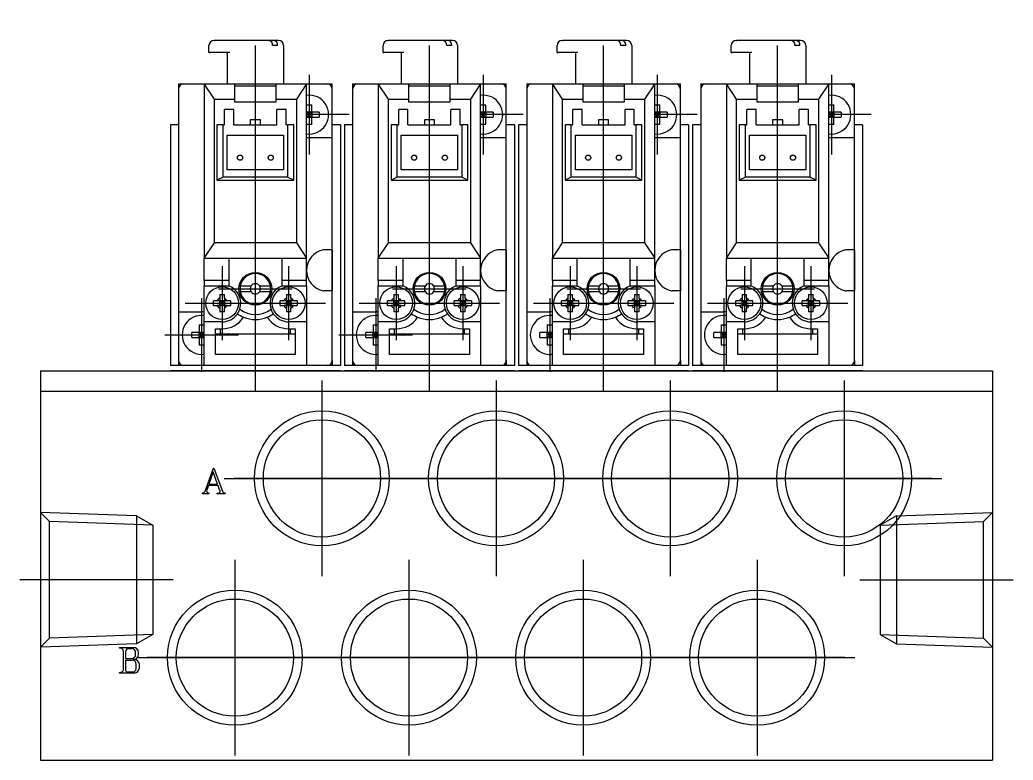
# Model space of a CAD drawing. Extents: x -256 to 95, y -314 to 36.
# Drawn here: x -2 to 95, y -264.9 to -192.6 of the extents above; entities that cross this region are included whole.
import ezdxf

# ---------------------------------------------------------------- set-up
doc = ezdxf.new("R2010")
doc.units = 0
doc.linetypes.add('CENTER', pattern=[50.8, 31.75, -6.35, 6.35, -6.35])
doc.linetypes.add('DASHED', pattern=[19.05, 12.7, -6.35])
doc.layers.get('0').update_dxf_attribs({"linetype": 'CONTINUOUS'})
doc.layers.add('CENTER', color=1, linetype='CENTER')

msp = doc.modelspace()

# ---------------------------------------------------------------- linework, layer by layer
at = {"color": 7, "linetype": 'CONTINUOUS'}
for p, q in [((16.964, -194.635), (17.01, -194.635)), ((23.25, -194.635), (17.01, -194.635)), ((33.964, -194.635), (34.01, -194.635)), ((40.25, -194.635), (34.01, -194.635)), ((50.964, -194.635), (51.01, -194.635)), ((57.25, -194.635), (51.01, -194.635)), ((67.964, -194.635), (68.01, -194.635)), ((74.25, -194.635), (68.01, -194.635)), ((16.464, -195.835), (16.464, -195.135)), ((16.464, -195.835), (16.555, -195.835)), ((18.498, -195.835), (16.555, -195.835)), ((18.25, -195.835), (18.25, -198.885)), ((23.176, -195.135), (22.681, -195.135)), ((23.75, -195.135), (23.75, -198.885)), ((33.464, -195.835), (33.464, -195.135)), ((33.464, -195.835), (33.555, -195.835)), ((35.498, -195.835), (33.555, -195.835)), ((35.25, -195.835), (35.25, -198.885)), ((40.176, -195.135), (39.681, -195.135)), ((40.75, -195.135), (40.75, -198.885)), ((50.464, -195.835), (50.464, -195.135)), ((50.464, -195.835), (50.555, -195.835)), ((52.498, -195.835), (50.555, -195.835)), ((52.25, -195.835), (52.25, -198.885)), ((57.176, -195.135), (56.681, -195.135)), ((57.75, -195.135), (57.75, -198.885)), ((67.464, -195.835), (67.464, -195.135)), ((67.464, -195.835), (67.555, -195.835)), ((69.498, -195.835), (67.555, -195.835)), ((69.25, -195.835), (69.25, -198.885)), ((74.176, -195.135), (73.681, -195.135)), ((74.75, -195.135), (74.75, -198.885)), ((13.5, -198.885), (13.5, -226.385)), ((13.5, -198.885), (28.5, -198.885)), ((17, -200.385), (16, -198.885)), ((16, -198.885), (16, -215.885)), ((19, -200.385), (19, -198.885)), ((19, -199.085), (23, -199.085)), ((23, -198.885), (23, -200.385)), ((26, -198.885), (25, -200.385)), ((26, -215.885), (26, -198.885)), ((28.5, -225.885), (28.5, -198.885)), ((30.5, -198.885), (30.5, -226.385)), ((30.5, -198.885), (45.5, -198.885)), ((34, -200.385), (33, -198.885)), ((33, -198.885), (33, -215.885)), ((36, -200.385), (36, -198.885)), ((36, -199.085), (40, -199.085)), ((40, -198.885), (40, -200.385)), ((43, -198.885), (42, -200.385)), ((43, -215.885), (43, -198.885)), ((45.5, -225.885), (45.5, -198.885)), ((47.5, -198.885), (47.5, -226.385)), ((47.5, -198.885), (62.5, -198.885)), ((51, -200.385), (50, -198.885)), ((50, -198.885), (50, -215.885)), ((53, -200.385), (53, -198.885)), ((53, -199.085), (57, -199.085)), ((57, -198.885), (57, -200.385)), ((60, -198.885), (59, -200.385)), ((60, -215.885), (60, -198.885)), ((62.5, -225.885), (62.5, -198.885)), ((64.5, -198.885), (64.5, -226.385)), ((64.5, -198.885), (79.5, -198.885)), ((68, -200.385), (67, -198.885)), ((67, -198.885), (67, -215.885)), ((70, -200.385), (70, -198.885)), ((70, -199.085), (74, -199.085)), ((74, -198.885), (74, -200.385)), ((77, -198.885), (76, -200.385)), ((77, -215.885), (77, -198.885)), ((79.5, -225.885), (79.5, -198.885)), ((17, -200.385), (19, -200.385)), ((17, -214.385), (17, -200.385)), ((19, -200.668), (19, -200.385)), ((23, -200.668), (19, -200.668)), ((23, -200.385), (23, -200.668)), ((23, -200.385), (25, -200.385)), ((25, -200.385), (25, -214.385)), ((34, -200.385), (36, -200.385)), ((34, -214.385), (34, -200.385)), ((36, -200.668), (36, -200.385)), ((40, -200.668), (36, -200.668)), ((40, -200.385), (40, -200.668)), ((40, -200.385), (42, -200.385)), ((42, -200.385), (42, -214.385)), ((51, -200.385), (53, -200.385)), ((51, -214.385), (51, -200.385)), ((53, -200.668), (53, -200.385)), ((57, -200.668), (53, -200.668)), ((57, -200.385), (57, -200.668)), ((57, -200.385), (59, -200.385)), ((59, -200.385), (59, -214.385)), ((68, -200.385), (70, -200.385)), ((68, -214.385), (68, -200.385)), ((70, -200.668), (70, -200.385)), ((74, -200.668), (70, -200.668)), ((74, -200.385), (74, -200.668)), ((74, -200.385), (76, -200.385)), ((76, -200.385), (76, -214.385)), ((18, -202.885), (18, -201.385)), ((18.9, -201.385), (18, -201.385)), ((18.9, -202.885), (18.9, -201.385)), ((23.1, -202.885), (23.1, -201.385)), ((24, -201.385), (23.1, -201.385)), ((24, -202.885), (24, -201.385)), ((26, -200.913), (26.503, -200.913)), ((26.503, -201.633), (26, -201.633)), ((26, -201.635), (26.25, -201.885)), ((26.503, -201.633), (26.25, -201.885)), ((26.25, -201.885), (26.25, -201.633)), ((26.503, -201.633), (26.503, -200.913)), ((27.222, -201.633), (26.503, -201.633)), ((26.503, -201.633), (26.503, -202.138)), ((27.222, -201.633), (27.222, -202.138)), ((35, -202.885), (35, -201.385)), ((35.9, -201.385), (35, -201.385)), ((35.9, -202.885), (35.9, -201.385)), ((40.1, -202.885), (40.1, -201.385)), ((41, -201.385), (40.1, -201.385)), ((41, -202.885), (41, -201.385)), ((43, -200.913), (43.503, -200.913)), ((43.503, -201.633), (43, -201.633)), ((43, -201.635), (43.25, -201.885)), ((43.503, -201.633), (43.25, -201.885)), ((43.25, -201.885), (43.25, -201.633)), ((43.503, -201.633), (43.503, -200.913)), ((44.222, -201.633), (43.503, -201.633)), ((43.503, -201.633), (43.503, -202.138)), ((44.222, -201.633), (44.222, -202.138)), ((52, -202.885), (52, -201.385)), ((52.9, -201.385), (52, -201.385)), ((52.9, -202.885), (52.9, -201.385)), ((57.1, -202.885), (57.1, -201.385)), ((58, -201.385), (57.1, -201.385)), ((58, -202.885), (58, -201.385)), ((60, -200.913), (60.503, -200.913)), ((60.503, -201.633), (60, -201.633)), ((60, -201.635), (60.25, -201.885)), ((60.503, -201.633), (60.25, -201.885)), ((60.25, -201.885), (60.25, -201.633)), ((60.503, -201.633), (60.503, -200.913)), ((61.222, -201.633), (60.503, -201.633)), ((60.503, -201.633), (60.503, -202.138)), ((61.222, -201.633), (61.222, -202.138)), ((69, -202.885), (69, -201.385)), ((69.9, -201.385), (69, -201.385)), ((69.9, -202.885), (69.9, -201.385)), ((74.1, -202.885), (74.1, -201.385)), ((75, -201.385), (74.1, -201.385)), ((75, -202.885), (75, -201.385)), ((77, -200.913), (77.503, -200.913)), ((77.503, -201.633), (77, -201.633)), ((77, -201.635), (77.25, -201.885)), ((77.503, -201.633), (77.25, -201.885)), ((77.25, -201.885), (77.25, -201.633)), ((77.503, -201.633), (77.503, -200.913)), ((78.222, -201.633), (77.503, -201.633)), ((77.503, -201.633), (77.503, -202.138)), ((78.222, -201.633), (78.222, -202.138)), ((21.5, -202.385), (20.5, -202.385)), ((20.5, -202.385), (20.5, -202.885)), ((21.5, -202.885), (21.5, -202.385)), ((26.25, -201.885), (26, -201.885)), ((26.25, -201.885), (26, -202.135)), ((26, -202.138), (26.503, -202.138)), ((26.503, -202.138), (26.25, -201.885)), ((26.25, -202.138), (26.25, -201.885)), ((26.503, -202.138), (27.222, -202.138)), ((26.503, -202.857), (26.503, -202.138)), ((38.5, -202.385), (37.5, -202.385)), ((37.5, -202.385), (37.5, -202.885)), ((38.5, -202.885), (38.5, -202.385)), ((43.25, -201.885), (43, -201.885)), ((43.25, -201.885), (43, -202.135)), ((43, -202.138), (43.503, -202.138)), ((43.503, -202.138), (43.25, -201.885)), ((43.25, -202.138), (43.25, -201.885)), ((43.503, -202.138), (44.222, -202.138)), ((43.503, -202.857), (43.503, -202.138)), ((55.5, -202.385), (54.5, -202.385)), ((54.5, -202.385), (54.5, -202.885)), ((55.5, -202.885), (55.5, -202.385)), ((60.25, -201.885), (60, -201.885)), ((60.25, -201.885), (60, -202.135)), ((60, -202.138), (60.503, -202.138)), ((60.503, -202.138), (60.25, -201.885)), ((60.25, -202.138), (60.25, -201.885)), ((60.503, -202.138), (61.222, -202.138)), ((60.503, -202.857), (60.503, -202.138)), ((72.5, -202.385), (71.5, -202.385)), ((71.5, -202.385), (71.5, -202.885)), ((72.5, -202.885), (72.5, -202.385)), ((77.25, -201.885), (77, -201.885)), ((77.25, -201.885), (77, -202.135)), ((77, -202.138), (77.503, -202.138)), ((77.503, -202.138), (77.25, -201.885)), ((77.25, -202.138), (77.25, -201.885)), ((77.503, -202.138), (78.222, -202.138)), ((77.503, -202.857), (77.503, -202.138)), ((13.5, -202.885), (12.7, -202.885)), ((12.7, -202.885), (12.7, -226.385)), ((17.85, -202.885), (17.25, -202.885)), ((17.25, -202.885), (17.25, -208.285)), ((17.85, -202.885), (18, -202.885)), ((17.85, -207.985), (17.85, -202.885)), ((18.9, -202.885), (23.1, -202.885)), ((24, -202.885), (24.15, -202.885)), ((24.75, -202.885), (24.15, -202.885)), ((24.15, -202.885), (24.15, -207.985)), ((24.75, -208.285), (24.75, -202.885)), ((26.503, -202.857), (26, -202.857)), ((29.3, -202.885), (28.5, -202.885)), ((29.3, -202.885), (29.3, -226.385)), ((30.5, -202.885), (29.7, -202.885)), ((29.7, -202.885), (29.7, -226.385)), ((34.85, -202.885), (34.25, -202.885)), ((34.25, -202.885), (34.25, -208.285)), ((34.85, -202.885), (35, -202.885)), ((34.85, -207.985), (34.85, -202.885)), ((35.9, -202.885), (40.1, -202.885)), ((41, -202.885), (41.15, -202.885)), ((41.75, -202.885), (41.15, -202.885)), ((41.15, -202.885), (41.15, -207.985)), ((41.75, -208.285), (41.75, -202.885)), ((43.503, -202.857), (43, -202.857)), ((46.3, -202.885), (45.5, -202.885)), ((46.3, -202.885), (46.3, -226.385)), ((47.5, -202.885), (46.7, -202.885)), ((46.7, -202.885), (46.7, -226.385)), ((51.85, -202.885), (51.25, -202.885)), ((51.25, -202.885), (51.25, -208.285)), ((51.85, -202.885), (52, -202.885)), ((51.85, -207.985), (51.85, -202.885)), ((52.9, -202.885), (57.1, -202.885)), ((58, -202.885), (58.15, -202.885)), ((58.75, -202.885), (58.15, -202.885)), ((58.15, -202.885), (58.15, -207.985)), ((58.75, -208.285), (58.75, -202.885)), ((60.503, -202.857), (60, -202.857)), ((63.3, -202.885), (62.5, -202.885)), ((63.3, -202.885), (63.3, -226.385)), ((64.5, -202.885), (63.7, -202.885)), ((63.7, -202.885), (63.7, -226.385)), ((68.85, -202.885), (68.25, -202.885)), ((68.25, -202.885), (68.25, -208.285)), ((68.85, -202.885), (69, -202.885)), ((68.85, -207.985), (68.85, -202.885)), ((69.9, -202.885), (74.1, -202.885)), ((75, -202.885), (75.15, -202.885)), ((75.75, -202.885), (75.15, -202.885)), ((75.15, -202.885), (75.15, -207.985)), ((75.75, -208.285), (75.75, -202.885)), ((77.503, -202.857), (77, -202.857)), ((80.3, -202.885), (79.5, -202.885)), ((80.3, -202.885), (80.3, -226.385)), ((18.25, -207.285), (18.25, -203.885)), ((18.25, -203.885), (23.75, -203.885)), ((23.75, -203.885), (23.75, -207.285)), ((28.5, -204.135), (26.25, -204.135)), ((35.25, -207.285), (35.25, -203.885)), ((35.25, -203.885), (40.75, -203.885)), ((40.75, -203.885), (40.75, -207.285)), ((45.5, -204.135), (43.25, -204.135)), ((52.25, -207.285), (52.25, -203.885)), ((52.25, -203.885), (57.75, -203.885)), ((57.75, -203.885), (57.75, -207.285)), ((62.5, -204.135), (60.25, -204.135)), ((69.25, -207.285), (69.25, -203.885)), ((69.25, -203.885), (74.75, -203.885)), ((74.75, -203.885), (74.75, -207.285)), ((79.5, -204.135), (77.25, -204.135)), ((23.75, -207.285), (18.25, -207.285)), ((40.75, -207.285), (35.25, -207.285)), ((57.75, -207.285), (52.25, -207.285)), ((74.75, -207.285), (69.25, -207.285)), ((17.85, -207.985), (17.25, -208.285)), ((17.25, -208.285), (24.75, -208.285)), ((24.15, -207.985), (17.85, -207.985)), ((24.75, -208.285), (24.15, -207.985)), ((34.85, -207.985), (34.25, -208.285)), ((34.25, -208.285), (41.75, -208.285)), ((41.15, -207.985), (34.85, -207.985)), ((41.75, -208.285), (41.15, -207.985)), ((51.85, -207.985), (51.25, -208.285)), ((51.25, -208.285), (58.75, -208.285)), ((58.15, -207.985), (51.85, -207.985)), ((58.75, -208.285), (58.15, -207.985)), ((68.85, -207.985), (68.25, -208.285)), ((68.25, -208.285), (75.75, -208.285)), ((75.15, -207.985), (68.85, -207.985)), ((75.75, -208.285), (75.15, -207.985)), ((16, -215.885), (17, -214.385)), ((25, -214.385), (17, -214.385)), ((25, -214.385), (26, -215.885)), ((28.5, -215.085), (27.69, -215.085)), ((28.5, -215.085), (28.5, -219.085)), ((33, -215.885), (34, -214.385)), ((42, -214.385), (34, -214.385)), ((42, -214.385), (43, -215.885)), ((45.5, -215.085), (44.69, -215.085)), ((45.5, -215.085), (45.5, -219.085)), ((50, -215.885), (51, -214.385)), ((59, -214.385), (51, -214.385)), ((59, -214.385), (60, -215.885)), ((62.5, -215.085), (61.69, -215.085)), ((62.5, -215.085), (62.5, -219.085)), ((67, -215.885), (68, -214.385)), ((76, -214.385), (68, -214.385)), ((76, -214.385), (77, -215.885)), ((79.5, -215.085), (78.69, -215.085)), ((79.5, -215.085), (79.5, -219.085)), ((16, -218.085), (16, -215.885)), ((16, -215.885), (26, -215.885)), ((18.4, -215.885), (18.4, -218.585)), ((23.6, -218.585), (23.6, -215.885)), ((26, -218.085), (26, -215.885)), ((33, -218.085), (33, -215.885)), ((33, -215.885), (43, -215.885)), ((35.4, -215.885), (35.4, -218.585)), ((40.6, -218.585), (40.6, -215.885)), ((43, -218.085), (43, -215.885)), ((50, -218.085), (50, -215.885)), ((50, -215.885), (60, -215.885)), ((52.4, -215.885), (52.4, -218.585)), ((57.6, -218.585), (57.6, -215.885)), ((60, -218.085), (60, -215.885)), ((67, -218.085), (67, -215.885)), ((67, -215.885), (77, -215.885)), ((69.4, -215.885), (69.4, -218.585)), ((74.6, -218.585), (74.6, -215.885)), ((77, -218.085), (77, -215.885)), ((16, -218.085), (16, -218.585)), ((18.4, -218.085), (16, -218.085)), ((26, -218.085), (23.6, -218.085)), ((26, -218.585), (26, -218.085)), ((33, -218.085), (33, -218.585)), ((35.4, -218.085), (33, -218.085)), ((43, -218.085), (40.6, -218.085)), ((43, -218.585), (43, -218.085)), ((50, -218.085), (50, -218.585)), ((52.4, -218.085), (50, -218.085)), ((60, -218.085), (57.6, -218.085)), ((60, -218.585), (60, -218.085)), ((67, -218.085), (67, -218.585)), ((69.4, -218.085), (67, -218.085)), ((77, -218.085), (74.6, -218.085)), ((77, -218.585), (77, -218.085)), ((16, -222.105), (16, -218.585)), ((16, -218.585), (18.4, -218.585)), ((19.53, -218.585), (20.6, -218.585)), ((20.6, -219.185), (19.53, -219.185)), ((21.4, -218.585), (22.47, -218.585)), ((22.47, -219.185), (21.4, -219.185)), ((23.6, -218.585), (26, -218.585)), ((26, -218.585), (26, -222.105)), ((28.5, -219.085), (27.69, -219.085)), ((33, -222.105), (33, -218.585)), ((33, -218.585), (35.4, -218.585)), ((36.53, -218.585), (37.6, -218.585)), ((37.6, -219.185), (36.53, -219.185)), ((38.4, -218.585), (39.47, -218.585)), ((39.47, -219.185), (38.4, -219.185)), ((40.6, -218.585), (43, -218.585)), ((43, -218.585), (43, -222.105)), ((45.5, -219.085), (44.69, -219.085)), ((50, -222.105), (50, -218.585)), ((50, -218.585), (52.4, -218.585)), ((53.53, -218.585), (54.6, -218.585)), ((54.6, -219.185), (53.53, -219.185)), ((55.4, -218.585), (56.47, -218.585)), ((56.47, -219.185), (55.4, -219.185)), ((57.6, -218.585), (60, -218.585)), ((60, -218.585), (60, -222.105)), ((62.5, -219.085), (61.69, -219.085)), ((67, -222.105), (67, -218.585)), ((67, -218.585), (69.4, -218.585)), ((70.53, -218.585), (71.6, -218.585)), ((71.6, -219.185), (70.53, -219.185)), ((72.4, -218.585), (73.47, -218.585)), ((73.47, -219.185), (72.4, -219.185)), ((74.6, -218.585), (77, -218.585)), ((77, -218.585), (77, -222.105)), ((79.5, -219.085), (78.69, -219.085)), ((17.264, -220.063), (16.907, -220.063)), ((16.907, -220.508), (16.907, -220.063)), ((17.527, -220.063), (17.264, -220.063)), ((17.527, -219.442), (17.527, -219.8)), ((17.527, -219.442), (17.972, -219.442)), ((17.527, -219.8), (17.527, -220.063)), ((17.528, -220.508), (17.527, -220.063)), ((17.972, -220.063), (17.527, -220.063)), ((17.527, -220.063), (17.75, -220.285)), ((17.75, -220.285), (17.972, -220.063)), ((17.75, -220.285), (17.75, -220.063)), ((17.972, -219.8), (17.972, -219.442)), ((17.972, -219.8), (17.972, -220.063)), ((18.235, -220.063), (17.972, -220.063)), ((17.972, -220.063), (17.973, -220.508)), ((18.593, -220.062), (18.235, -220.063)), ((18.593, -220.507), (18.593, -220.062)), ((23.764, -220.063), (23.407, -220.063)), ((23.407, -220.508), (23.407, -220.063)), ((24.027, -220.063), (23.764, -220.063)), ((24.027, -219.442), (24.027, -219.8)), ((24.027, -219.442), (24.472, -219.442)), ((24.027, -219.8), (24.027, -220.063)), ((24.028, -220.508), (24.027, -220.063)), ((24.472, -220.063), (24.027, -220.063)), ((24.027, -220.063), (24.25, -220.285)), ((24.25, -220.285), (24.472, -220.063)), ((24.25, -220.285), (24.25, -220.063)), ((24.472, -219.8), (24.472, -219.442)), ((24.472, -219.8), (24.472, -220.063)), ((24.735, -220.063), (24.472, -220.063)), ((24.472, -220.063), (24.473, -220.508)), ((25.093, -220.062), (24.735, -220.063)), ((25.093, -220.062), (25.093, -220.507)), ((34.264, -220.063), (33.907, -220.063)), ((33.907, -220.508), (33.907, -220.063)), ((34.527, -220.063), (34.264, -220.063)), ((34.527, -219.442), (34.527, -219.8)), ((34.527, -219.442), (34.972, -219.442)), ((34.527, -219.8), (34.527, -220.063)), ((34.528, -220.508), (34.527, -220.063)), ((34.972, -220.063), (34.527, -220.063)), ((34.527, -220.063), (34.75, -220.285)), ((34.75, -220.285), (34.972, -220.063)), ((34.75, -220.285), (34.75, -220.063)), ((34.972, -219.8), (34.972, -219.442)), ((34.972, -219.8), (34.972, -220.063)), ((35.235, -220.063), (34.972, -220.063)), ((34.972, -220.063), (34.973, -220.508)), ((35.593, -220.062), (35.235, -220.063)), ((35.593, -220.507), (35.593, -220.062)), ((40.764, -220.063), (40.407, -220.063)), ((40.407, -220.508), (40.407, -220.063)), ((41.027, -220.063), (40.764, -220.063)), ((41.027, -219.442), (41.027, -219.8)), ((41.027, -219.442), (41.472, -219.442)), ((41.027, -219.8), (41.027, -220.063)), ((41.028, -220.508), (41.027, -220.063)), ((41.472, -220.063), (41.027, -220.063)), ((41.027, -220.063), (41.25, -220.285)), ((41.25, -220.285), (41.472, -220.063)), ((41.25, -220.285), (41.25, -220.063)), ((41.472, -219.8), (41.472, -219.442)), ((41.472, -219.8), (41.472, -220.063)), ((41.735, -220.063), (41.472, -220.063)), ((41.472, -220.063), (41.473, -220.508)), ((42.093, -220.062), (41.735, -220.063)), ((42.093, -220.062), (42.093, -220.507)), ((51.264, -220.063), (50.907, -220.063)), ((50.907, -220.508), (50.907, -220.063)), ((51.527, -220.063), (51.264, -220.063)), ((51.527, -219.442), (51.527, -219.8)), ((51.527, -219.442), (51.972, -219.442)), ((51.527, -219.8), (51.527, -220.063)), ((51.528, -220.508), (51.527, -220.063)), ((51.972, -220.063), (51.527, -220.063)), ((51.527, -220.063), (51.75, -220.285)), ((51.75, -220.285), (51.972, -220.063)), ((51.75, -220.285), (51.75, -220.063)), ((51.972, -219.8), (51.972, -219.442)), ((51.972, -219.8), (51.972, -220.063)), ((52.235, -220.063), (51.972, -220.063)), ((51.972, -220.063), (51.973, -220.508)), ((52.593, -220.062), (52.235, -220.063)), ((52.593, -220.507), (52.593, -220.062)), ((57.764, -220.063), (57.407, -220.063)), ((57.407, -220.508), (57.407, -220.063)), ((58.027, -220.063), (57.764, -220.063)), ((58.027, -219.442), (58.027, -219.8)), ((58.027, -219.442), (58.472, -219.442)), ((58.027, -219.8), (58.027, -220.063)), ((58.028, -220.508), (58.027, -220.063)), ((58.472, -220.063), (58.027, -220.063)), ((58.027, -220.063), (58.25, -220.285)), ((58.25, -220.285), (58.472, -220.063)), ((58.25, -220.285), (58.25, -220.063)), ((58.472, -219.8), (58.472, -219.442)), ((58.472, -219.8), (58.472, -220.063)), ((58.735, -220.063), (58.472, -220.063)), ((58.472, -220.063), (58.473, -220.508)), ((59.093, -220.062), (58.735, -220.063)), ((59.093, -220.062), (59.093, -220.507)), ((68.264, -220.063), (67.907, -220.063)), ((67.907, -220.508), (67.907, -220.063)), ((68.527, -220.063), (68.264, -220.063)), ((68.527, -219.442), (68.527, -219.8)), ((68.527, -219.442), (68.972, -219.442)), ((68.527, -219.8), (68.527, -220.063)), ((68.528, -220.508), (68.527, -220.063)), ((68.972, -220.063), (68.527, -220.063)), ((68.527, -220.063), (68.75, -220.285)), ((68.75, -220.285), (68.972, -220.063)), ((68.75, -220.285), (68.75, -220.063)), ((68.972, -219.8), (68.972, -219.442)), ((68.972, -219.8), (68.972, -220.063)), ((69.235, -220.063), (68.972, -220.063)), ((68.972, -220.063), (68.973, -220.508)), ((69.593, -220.062), (69.235, -220.063)), ((69.593, -220.507), (69.593, -220.062)), ((74.764, -220.063), (74.407, -220.063)), ((74.407, -220.508), (74.407, -220.063)), ((75.027, -220.063), (74.764, -220.063)), ((75.027, -219.442), (75.027, -219.8)), ((75.027, -219.442), (75.472, -219.442)), ((75.027, -219.8), (75.027, -220.063)), ((75.028, -220.508), (75.027, -220.063)), ((75.472, -220.063), (75.027, -220.063)), ((75.027, -220.063), (75.25, -220.285)), ((75.25, -220.285), (75.472, -220.063)), ((75.25, -220.285), (75.25, -220.063)), ((75.472, -219.8), (75.472, -219.442)), ((75.472, -219.8), (75.472, -220.063)), ((75.735, -220.063), (75.472, -220.063)), ((75.472, -220.063), (75.473, -220.508)), ((76.093, -220.062), (75.735, -220.063)), ((76.093, -220.062), (76.093, -220.507)), ((13.5, -221.135), (15.75, -221.135)), ((16.907, -220.508), (17.265, -220.508)), ((17.528, -220.508), (17.265, -220.508)), ((17.528, -220.285), (17.75, -220.285)), ((17.75, -220.285), (17.528, -220.508)), ((17.528, -220.508), (17.528, -220.771)), ((17.528, -220.508), (17.973, -220.508)), ((17.528, -220.771), (17.528, -221.129)), ((17.973, -221.128), (17.528, -221.129)), ((17.75, -220.285), (17.972, -220.285)), ((17.973, -220.508), (17.75, -220.285)), ((17.75, -220.508), (17.75, -220.285)), ((17.973, -220.508), (17.973, -220.771)), ((18.236, -220.508), (17.973, -220.508)), ((17.973, -221.128), (17.973, -220.771)), ((18.236, -220.508), (18.593, -220.507)), ((23.407, -220.508), (23.765, -220.508)), ((24.028, -220.508), (23.765, -220.508)), ((24.028, -220.285), (24.25, -220.285)), ((24.25, -220.285), (24.028, -220.508)), ((24.028, -220.508), (24.028, -220.771)), ((24.028, -220.508), (24.473, -220.508)), ((24.028, -220.771), (24.028, -221.129)), ((24.473, -221.128), (24.028, -221.129)), ((24.25, -220.285), (24.472, -220.285)), ((24.473, -220.508), (24.25, -220.285)), ((24.25, -220.508), (24.25, -220.285)), ((24.473, -220.508), (24.473, -220.771)), ((24.736, -220.508), (24.473, -220.508)), ((24.473, -221.128), (24.473, -220.771)), ((24.736, -220.508), (25.093, -220.507)), ((30.5, -221.135), (32.75, -221.135)), ((33.907, -220.508), (34.265, -220.508)), ((34.528, -220.508), (34.265, -220.508)), ((34.528, -220.285), (34.75, -220.285)), ((34.75, -220.285), (34.528, -220.508)), ((34.528, -220.508), (34.528, -220.771)), ((34.528, -220.508), (34.973, -220.508)), ((34.528, -220.771), (34.528, -221.129)), ((34.973, -221.128), (34.528, -221.129)), ((34.75, -220.285), (34.972, -220.285)), ((34.973, -220.508), (34.75, -220.285)), ((34.75, -220.508), (34.75, -220.285)), ((34.973, -220.508), (34.973, -220.771)), ((35.236, -220.508), (34.973, -220.508)), ((34.973, -221.128), (34.973, -220.771)), ((35.236, -220.508), (35.593, -220.507)), ((40.407, -220.508), (40.765, -220.508)), ((41.028, -220.508), (40.765, -220.508)), ((41.028, -220.285), (41.25, -220.285)), ((41.25, -220.285), (41.028, -220.508)), ((41.028, -220.508), (41.028, -220.771)), ((41.028, -220.508), (41.473, -220.508)), ((41.028, -220.771), (41.028, -221.129)), ((41.473, -221.128), (41.028, -221.129)), ((41.25, -220.285), (41.472, -220.285)), ((41.473, -220.508), (41.25, -220.285)), ((41.25, -220.508), (41.25, -220.285)), ((41.473, -220.508), (41.473, -220.771)), ((41.736, -220.508), (41.473, -220.508)), ((41.473, -221.128), (41.473, -220.771)), ((41.736, -220.508), (42.093, -220.507)), ((47.5, -221.135), (49.75, -221.135)), ((50.907, -220.508), (51.265, -220.508)), ((51.528, -220.508), (51.265, -220.508)), ((51.528, -220.285), (51.75, -220.285)), ((51.75, -220.285), (51.528, -220.508)), ((51.528, -220.508), (51.528, -220.771)), ((51.528, -220.508), (51.973, -220.508)), ((51.528, -220.771), (51.528, -221.129)), ((51.973, -221.128), (51.528, -221.129)), ((51.75, -220.285), (51.972, -220.285)), ((51.973, -220.508), (51.75, -220.285)), ((51.75, -220.508), (51.75, -220.285)), ((51.973, -220.508), (51.973, -220.771)), ((52.236, -220.508), (51.973, -220.508)), ((51.973, -221.128), (51.973, -220.771)), ((52.236, -220.508), (52.593, -220.507)), ((57.407, -220.508), (57.765, -220.508)), ((58.028, -220.508), (57.765, -220.508)), ((58.028, -220.285), (58.25, -220.285)), ((58.25, -220.285), (58.028, -220.508)), ((58.028, -220.508), (58.028, -220.771)), ((58.028, -220.508), (58.473, -220.508)), ((58.028, -220.771), (58.028, -221.129)), ((58.473, -221.128), (58.028, -221.129)), ((58.25, -220.285), (58.472, -220.285)), ((58.473, -220.508), (58.25, -220.285)), ((58.25, -220.508), (58.25, -220.285)), ((58.473, -220.508), (58.473, -220.771)), ((58.736, -220.508), (58.473, -220.508)), ((58.473, -221.128), (58.473, -220.771)), ((58.736, -220.508), (59.093, -220.507)), ((64.5, -221.135), (66.75, -221.135)), ((67.907, -220.508), (68.265, -220.508)), ((68.528, -220.508), (68.265, -220.508)), ((68.528, -220.285), (68.75, -220.285)), ((68.75, -220.285), (68.528, -220.508)), ((68.528, -220.508), (68.528, -220.771)), ((68.528, -220.508), (68.973, -220.508)), ((68.528, -220.771), (68.528, -221.129)), ((68.973, -221.128), (68.528, -221.129)), ((68.75, -220.285), (68.972, -220.285)), ((68.973, -220.508), (68.75, -220.285)), ((68.75, -220.508), (68.75, -220.285)), ((68.973, -220.508), (68.973, -220.771)), ((69.236, -220.508), (68.973, -220.508)), ((68.973, -221.128), (68.973, -220.771)), ((69.236, -220.508), (69.593, -220.507)), ((74.407, -220.508), (74.765, -220.508)), ((75.028, -220.508), (74.765, -220.508)), ((75.028, -220.285), (75.25, -220.285)), ((75.25, -220.285), (75.028, -220.508)), ((75.028, -220.508), (75.028, -220.771)), ((75.028, -220.508), (75.473, -220.508)), ((75.028, -220.771), (75.028, -221.129)), ((75.473, -221.128), (75.028, -221.129)), ((75.25, -220.285), (75.472, -220.285)), ((75.473, -220.508), (75.25, -220.285)), ((75.25, -220.508), (75.25, -220.285)), ((75.473, -220.508), (75.473, -220.771)), ((75.736, -220.508), (75.473, -220.508)), ((75.473, -221.128), (75.473, -220.771)), ((75.736, -220.508), (76.093, -220.507)), ((17.75, -222.105), (16, -222.105)), ((16, -226.385), (16, -222.105)), ((26, -222.105), (24.25, -222.105)), ((26, -222.105), (26, -226.385)), ((34.75, -222.105), (33, -222.105)), ((33, -226.385), (33, -222.105)), ((43, -222.105), (41.25, -222.105)), ((43, -222.105), (43, -226.385)), ((51.75, -222.105), (50, -222.105)), ((50, -226.385), (50, -222.105)), ((60, -222.105), (58.25, -222.105)), ((60, -222.105), (60, -226.385)), ((68.75, -222.105), (67, -222.105)), ((67, -226.385), (67, -222.105)), ((77, -222.105), (75.25, -222.105)), ((77, -222.105), (77, -226.385)), ((15.497, -222.413), (15.497, -223.133)), ((15.497, -222.413), (16, -222.413)), ((17.1, -225.285), (17.1, -222.785)), ((17.1, -222.785), (17.75, -222.785)), ((17.6, -223.285), (17.6, -222.785)), ((24.25, -222.785), (24.9, -222.785)), ((24.4, -222.785), (24.4, -223.285)), ((24.9, -222.785), (24.9, -225.285)), ((32.498, -222.413), (32.498, -223.133)), ((32.498, -222.413), (33, -222.413)), ((34.1, -225.285), (34.1, -222.785)), ((34.1, -222.785), (34.75, -222.785)), ((34.6, -223.285), (34.6, -222.785)), ((41.25, -222.785), (41.9, -222.785)), ((41.4, -222.785), (41.4, -223.285)), ((41.9, -222.785), (41.9, -225.285)), ((49.498, -222.413), (49.498, -223.133)), ((49.498, -222.413), (50, -222.413)), ((51.1, -225.285), (51.1, -222.785)), ((51.1, -222.785), (51.75, -222.785)), ((51.6, -223.285), (51.6, -222.785)), ((58.25, -222.785), (58.9, -222.785)), ((58.4, -222.785), (58.4, -223.285)), ((58.9, -222.785), (58.9, -225.285)), ((66.498, -222.413), (66.498, -223.133)), ((66.498, -222.413), (67, -222.413)), ((68.1, -225.285), (68.1, -222.785)), ((68.1, -222.785), (68.75, -222.785)), ((68.6, -223.285), (68.6, -222.785)), ((75.25, -222.785), (75.9, -222.785)), ((75.4, -222.785), (75.4, -223.285)), ((75.9, -222.785), (75.9, -225.285)), ((15.497, -223.133), (14.778, -223.133)), ((14.778, -223.638), (14.778, -223.133)), ((14.778, -223.638), (15.497, -223.638)), ((16, -223.133), (15.497, -223.133)), ((15.497, -223.638), (15.497, -223.133)), ((15.75, -223.385), (15.497, -223.385)), ((15.75, -223.385), (15.497, -223.638)), ((15.497, -223.638), (15.497, -224.357)), ((15.497, -223.638), (16, -223.638)), ((15.497, -223.133), (15.75, -223.385)), ((15.75, -223.385), (15.75, -223.133)), ((16, -223.135), (15.75, -223.385)), ((16, -223.385), (15.75, -223.385)), ((16, -223.635), (15.75, -223.385)), ((15.75, -223.638), (15.75, -223.385)), ((17.1, -223.285), (24.9, -223.285)), ((32.498, -223.133), (31.778, -223.133)), ((31.778, -223.638), (31.778, -223.133)), ((31.778, -223.638), (32.498, -223.638)), ((32.498, -223.133), (32.75, -223.385)), ((33, -223.133), (32.498, -223.133)), ((32.498, -223.638), (32.498, -223.133)), ((32.75, -223.385), (32.498, -223.385)), ((32.75, -223.385), (32.498, -223.638)), ((32.498, -223.638), (32.498, -224.357)), ((32.498, -223.638), (33, -223.638)), ((32.75, -223.385), (32.75, -223.133)), ((33, -223.135), (32.75, -223.385)), ((33, -223.385), (32.75, -223.385)), ((33, -223.635), (32.75, -223.385)), ((32.75, -223.638), (32.75, -223.385)), ((34.1, -223.285), (41.9, -223.285)), ((49.498, -223.133), (48.778, -223.133)), ((48.778, -223.638), (48.778, -223.133)), ((48.778, -223.638), (49.498, -223.638)), ((49.498, -223.133), (49.75, -223.385)), ((50, -223.133), (49.498, -223.133)), ((49.498, -223.638), (49.498, -223.133)), ((49.75, -223.385), (49.498, -223.385)), ((49.75, -223.385), (49.498, -223.638)), ((49.498, -223.638), (49.498, -224.357)), ((49.498, -223.638), (50, -223.638)), ((49.75, -223.385), (49.75, -223.133)), ((50, -223.135), (49.75, -223.385)), ((50, -223.385), (49.75, -223.385)), ((50, -223.635), (49.75, -223.385)), ((49.75, -223.638), (49.75, -223.385)), ((51.1, -223.285), (58.9, -223.285)), ((66.498, -223.133), (65.778, -223.133)), ((65.778, -223.638), (65.778, -223.133)), ((65.778, -223.638), (66.498, -223.638)), ((66.498, -223.133), (66.75, -223.385)), ((67, -223.133), (66.498, -223.133)), ((66.498, -223.638), (66.498, -223.133)), ((66.75, -223.385), (66.498, -223.385)), ((66.75, -223.385), (66.498, -223.638)), ((66.498, -223.638), (66.498, -224.357)), ((66.498, -223.638), (67, -223.638)), ((66.75, -223.385), (66.75, -223.133)), ((67, -223.135), (66.75, -223.385)), ((67, -223.385), (66.75, -223.385)), ((67, -223.635), (66.75, -223.385)), ((66.75, -223.638), (66.75, -223.385)), ((68.1, -223.285), (75.9, -223.285)), ((15.497, -224.357), (16, -224.357)), ((32.498, -224.357), (33, -224.357)), ((49.498, -224.357), (50, -224.357)), ((66.498, -224.357), (67, -224.357)), ((24.9, -225.285), (17.1, -225.285)), ((28.5, -225.885), (28.5, -226.385)), ((41.9, -225.285), (34.1, -225.285)), ((45.5, -225.885), (45.5, -226.385)), ((58.9, -225.285), (51.1, -225.285)), ((62.5, -225.885), (62.5, -226.385)), ((75.9, -225.285), (68.1, -225.285)), ((79.5, -225.885), (79.5, -226.385)), ((0, -226.885), (93, -226.885)), ((0, -226.885), (0, -264.885)), ((29.3, -226.385), (12.7, -226.385)), ((12.7, -226.885), (29.3, -226.885)), ((29.3, -226.885), (12.7, -226.885)), ((46.3, -226.385), (29.7, -226.385)), ((29.7, -226.885), (46.3, -226.885)), ((46.3, -226.885), (29.7, -226.885)), ((63.3, -226.385), (46.7, -226.385)), ((46.7, -226.885), (63.3, -226.885)), ((63.3, -226.885), (46.7, -226.885)), ((80.3, -226.385), (63.7, -226.385)), ((63.7, -226.885), (80.3, -226.885)), ((80.3, -226.885), (63.7, -226.885)), ((93, -226.885), (93, -264.885)), ((0, -228.885), (93, -228.885)), ((16.095, -238.622), (16.918, -236.385)), ((16.918, -236.385), (16.931, -236.385)), ((16.931, -236.385), (17.778, -238.639)), ((16.891, -236.732), (16.451, -237.957)), ((17.312, -237.957), (16.891, -236.732)), ((16.421, -238.081), (16.254, -238.505)), ((17.355, -238.081), (16.421, -238.081)), ((16.451, -237.957), (17.312, -237.957)), ((17.512, -238.512), (17.355, -238.081)), ((15.87, -238.813), (15.836, -238.819)), ((15.836, -238.885), (15.836, -238.819)), ((16.447, -238.885), (15.836, -238.885)), ((16.447, -238.818), (16.447, -238.885)), ((17.265, -238.885), (17.265, -238.818)), ((18.056, -238.885), (17.265, -238.885)), ((18.056, -238.818), (18.056, -238.885)), ((7.742, -253.885), (9.084, -253.885)), ((7.742, -253.953), (7.742, -253.885)), ((8.616, -254.001), (8.908, -254.001)), ((8.105, -255.937), (8.105, -254.279)), ((8.316, -254.301), (8.316, -254.976)), ((8.316, -254.976), (8.912, -254.97)), ((9.172, -255.067), (9.022, -255.067)), ((9.308, -254.57), (9.308, -254.401)), ((9.584, -254.567), (9.584, -254.385)), ((8.316, -255.115), (8.316, -256.093)), ((8.316, -255.115), (8.962, -255.115)), ((9.362, -255.973), (9.362, -255.515)), ((9.672, -255.885), (9.672, -255.567)), ((7.742, -256.385), (7.742, -256.317)), ((9.172, -256.385), (7.742, -256.385)), ((8.53, -256.273), (9.062, -256.273)), ((0, -264.885), (93, -264.885))]:
    msp.add_line(p, q, dxfattribs=at)
at = {"color": 3, "linetype": 'DASHED'}
for p, q in [((9.4, -241.035), (0, -240.707)), ((0.887, -241.594), (0, -240.707)), ((9.4, -241.035), (10.978, -241.946)), ((9.4, -241.035), (9.4, -253.535)), ((83.6, -241.035), (82.022, -241.946)), ((83.6, -241.035), (93, -240.707)), ((83.6, -241.035), (83.6, -253.535)), ((92.113, -241.594), (93, -240.707)), ((10.978, -241.946), (0.887, -241.594)), ((0.887, -252.977), (0.887, -241.594)), ((10.978, -241.946), (10.978, -252.624)), ((82.022, -241.946), (92.113, -241.594)), ((82.022, -241.946), (82.022, -252.624)), ((92.113, -252.977), (92.113, -241.594)), ((0.887, -252.977), (0, -253.864)), ((10.978, -252.624), (0.887, -252.977)), ((10.978, -252.624), (9.4, -253.535)), ((82.022, -252.624), (83.6, -253.535)), ((82.022, -252.624), (92.113, -252.977)), ((92.113, -252.977), (93, -253.864)), ((9.4, -253.535), (0, -253.864)), ((83.6, -253.535), (93, -253.864))]:
    msp.add_line(p, q, dxfattribs=at)
at = {"color": 7, "linetype": 'CONTINUOUS'}
for centre, radius in [((19.5, -206.085), 0.25), ((22.5, -206.085), 0.25), ((36.5, -206.085), 0.25), ((39.5, -206.085), 0.25), ((53.5, -206.085), 0.25), ((56.5, -206.085), 0.25), ((70.5, -206.085), 0.25), ((73.5, -206.085), 0.25), ((21, -218.885), 1.6), ((38, -218.885), 1.6), ((55, -218.885), 1.6), ((72, -218.885), 1.6), ((17.75, -220.285), 1.6), ((24.25, -220.285), 1.6), ((34.75, -220.285), 1.6), ((41.25, -220.285), 1.6), ((51.75, -220.285), 1.6), ((58.25, -220.285), 1.6), ((68.75, -220.285), 1.6), ((75.25, -220.285), 1.6), ((27.5, -237.385), 5.723), ((44.5, -237.385), 5.723), ((61.5, -237.385), 5.723), ((78.5, -237.385), 5.723), ((19, -254.885), 5.723), ((36, -254.885), 5.723), ((53, -254.885), 5.723), ((70, -254.885), 5.723)]:
    msp.add_circle(centre, radius, dxfattribs=at)
at = {"color": 3, "linetype": 'CONTINUOUS'}
for centre in [(27.5, -237.385), (44.5, -237.385), (61.5, -237.385), (78.5, -237.385), (19, -254.885), (36, -254.885), (53, -254.885), (70, -254.885)]:
    msp.add_circle(centre, 6.579, dxfattribs=at)
at = {"color": 7, "linetype": 'CONTINUOUS'}
for centre, radius, start, end in [((16.964, -195.135), 0.5, 90, 180), ((22.23, -195.079), 0.454, 352.92746, 77.8444), ((22.726, -195.079), 0.453, 352.86729, 78.20259), ((23.25, -195.135), 0.5, 0, 90), ((33.964, -195.135), 0.5, 90, 180), ((39.23, -195.079), 0.454, 352.92746, 77.8444), ((39.726, -195.079), 0.453, 352.86729, 78.20259), ((40.25, -195.135), 0.5, 0, 90), ((50.964, -195.135), 0.5, 90, 180), ((56.23, -195.079), 0.454, 352.92746, 77.8444), ((56.726, -195.079), 0.453, 352.86729, 78.20259), ((57.25, -195.135), 0.5, 0, 90), ((67.964, -195.135), 0.5, 90, 180), ((73.23, -195.079), 0.454, 352.92746, 77.8444), ((73.726, -195.079), 0.453, 352.86729, 78.20259), ((74.25, -195.135), 0.5, 0, 90), ((14, -199.385), 0.5, 90, 180), ((28, -199.385), 0.5, 0, 90), ((31, -199.385), 0.5, 90, 180), ((45, -199.385), 0.5, 0, 90), ((48, -199.385), 0.5, 90, 180), ((62, -199.385), 0.5, 0, 90), ((65, -199.385), 0.5, 90, 180), ((79, -199.385), 0.5, 0, 90), ((26.25, -201.885), 1.9, 262.43916, 97.56084), ((43.25, -201.885), 1.9, 262.43916, 97.56084), ((60.25, -201.885), 1.9, 262.43916, 97.56084), ((77.25, -201.885), 1.9, 262.43916, 97.56084), ((26.25, -201.885), 2.25, 263.62063, 270), ((43.25, -201.885), 2.25, 263.62063, 270), ((60.25, -201.885), 2.25, 263.62063, 270), ((77.25, -201.885), 2.25, 263.62063, 270), ((28.033, -217.085), 2.033, 101.09087, 258.90913), ((27.69, -215.335), 0.25, 90, 101.00666), ((45.033, -217.085), 2.033, 101.09087, 258.90913), ((44.69, -215.335), 0.25, 90, 101.00666), ((62.033, -217.085), 2.033, 101.09087, 258.90913), ((61.69, -215.335), 0.25, 90, 101.00666), ((79.033, -217.085), 2.033, 101.09087, 258.90913), ((78.69, -215.335), 0.25, 90, 101.00666), ((21, -218.885), 1.5, 11.53696, 168.46304), ((38, -218.885), 1.5, 11.53696, 168.46304), ((55, -218.885), 1.5, 11.53696, 168.46304), ((72, -218.885), 1.5, 11.53696, 168.46304), ((17.75, -220.285), 1.82, 341.38812, 69.07517), ((21, -218.885), 1.5, 168.46304, 191.53696), ((21, -218.885), 1.5, 191.53696, 348.46304), ((21, -218.885), 0.5, 143.1301, 216.8699), ((21, -218.885), 0.5, 36.8699, 143.1301), ((21, -218.885), 0.5, 216.8699, 323.1301), ((21, -218.885), 0.5, 323.1301, 36.8699), ((24.25, -220.285), 1.82, 110.92483, 198.61188), ((21, -218.885), 1.5, 348.46304, 11.53696), ((27.69, -218.835), 0.25, 258.99334, 270), ((34.75, -220.285), 1.82, 341.38812, 69.07517), ((38, -218.885), 1.5, 168.46304, 191.53696), ((38, -218.885), 1.5, 191.53696, 348.46304), ((38, -218.885), 0.5, 143.1301, 216.8699), ((38, -218.885), 0.5, 36.8699, 143.1301), ((38, -218.885), 0.5, 216.8699, 323.1301), ((38, -218.885), 0.5, 323.1301, 36.8699), ((41.25, -220.285), 1.82, 110.92483, 198.61188), ((38, -218.885), 1.5, 348.46304, 11.53696), ((44.69, -218.835), 0.25, 258.99334, 270), ((51.75, -220.285), 1.82, 341.38812, 69.07517), ((55, -218.885), 1.5, 168.46304, 191.53696), ((55, -218.885), 1.5, 191.53696, 348.46304), ((55, -218.885), 0.5, 143.1301, 216.8699), ((55, -218.885), 0.5, 36.8699, 143.1301), ((55, -218.885), 0.5, 216.8699, 323.1301), ((55, -218.885), 0.5, 323.1301, 36.8699), ((58.25, -220.285), 1.82, 110.92483, 198.61188), ((55, -218.885), 1.5, 348.46304, 11.53696), ((61.69, -218.835), 0.25, 258.99334, 270), ((68.75, -220.285), 1.82, 341.38812, 69.07517), ((72, -218.885), 1.5, 168.46304, 191.53696), ((72, -218.885), 1.5, 191.53696, 348.46304), ((72, -218.885), 0.5, 143.1301, 216.8699), ((72, -218.885), 0.5, 36.8699, 143.1301), ((72, -218.885), 0.5, 216.8699, 323.1301), ((72, -218.885), 0.5, 323.1301, 36.8699), ((75.25, -220.285), 1.82, 110.92483, 198.61188), ((72, -218.885), 1.5, 348.46304, 11.53696), ((78.69, -218.835), 0.25, 258.99334, 270), ((17.75, -220.285), 0.534, 114.64411, 155.39548), ((17.75, -220.285), 0.534, 24.64411, 65.39548), ((24.25, -220.285), 0.534, 114.64411, 155.39548), ((24.25, -220.285), 0.534, 24.64411, 65.39548), ((34.75, -220.285), 0.534, 114.64411, 155.39548), ((34.75, -220.285), 0.534, 24.64411, 65.39548), ((41.25, -220.285), 0.534, 114.64411, 155.39548), ((41.25, -220.285), 0.534, 24.64411, 65.39548), ((51.75, -220.285), 0.534, 114.64411, 155.39548), ((51.75, -220.285), 0.534, 24.64411, 65.39548), ((58.25, -220.285), 0.534, 114.64411, 155.39548), ((58.25, -220.285), 0.534, 24.64411, 65.39548), ((68.75, -220.285), 0.534, 114.64411, 155.39548), ((68.75, -220.285), 0.534, 24.64411, 65.39548), ((75.25, -220.285), 0.534, 114.64411, 155.39548), ((75.25, -220.285), 0.534, 24.64411, 65.39548), ((15.75, -223.385), 2.25, 83.62063, 90), ((17.75, -220.285), 0.534, 204.64411, 245.39548), ((17.75, -220.285), 0.534, 294.64411, 335.39548), ((17.745, -220.283), 1.826, 325.37687, 341.36363), ((21, -218.885), 2.5, 232.40524, 307.59476), ((24.255, -220.283), 1.826, 198.63637, 214.62313), ((24.25, -220.285), 0.534, 204.64411, 245.39548), ((24.25, -220.285), 0.534, 294.64411, 335.39548), ((32.75, -223.385), 2.25, 83.62063, 90), ((34.75, -220.285), 0.534, 204.64411, 245.39548), ((34.75, -220.285), 0.534, 294.64411, 335.39548), ((34.745, -220.283), 1.826, 325.37687, 341.36363), ((38, -218.885), 2.5, 232.40524, 307.59476), ((41.255, -220.283), 1.826, 198.63637, 214.62313), ((41.25, -220.285), 0.534, 204.64411, 245.39548), ((41.25, -220.285), 0.534, 294.64411, 335.39548), ((49.75, -223.385), 2.25, 83.62063, 90), ((51.75, -220.285), 0.534, 204.64411, 245.39548), ((51.75, -220.285), 0.534, 294.64411, 335.39548), ((51.745, -220.283), 1.826, 325.37687, 341.36363), ((55, -218.885), 2.5, 232.40524, 307.59476), ((58.255, -220.283), 1.826, 198.63637, 214.62313), ((58.25, -220.285), 0.534, 204.64411, 245.39548), ((58.25, -220.285), 0.534, 294.64411, 335.39548), ((66.75, -223.385), 2.25, 83.62063, 90), ((68.75, -220.285), 0.534, 204.64411, 245.39548), ((68.75, -220.285), 0.534, 294.64411, 335.39548), ((68.745, -220.283), 1.826, 325.37687, 341.36363), ((72, -218.885), 2.5, 232.40524, 307.59476), ((75.255, -220.283), 1.826, 198.63637, 214.62313), ((75.25, -220.285), 0.534, 204.64411, 245.39548), ((75.25, -220.285), 0.534, 294.64411, 335.39548), ((15.75, -223.385), 1.9, 82.43916, 277.56084), ((17.75, -220.285), 1.82, 270, 325.35238), ((17.75, -220.285), 2.5, 270, 326.83116), ((21, -218.885), 3, 234.24995, 247.30772), ((21, -218.885), 3, 247.30772, 292.69228), ((21, -218.885), 3, 292.69228, 305.75005), ((24.25, -220.285), 2.5, 213.16884, 270), ((24.25, -220.285), 1.82, 214.64762, 270), ((32.75, -223.385), 1.9, 82.43916, 277.56084), ((34.75, -220.285), 1.82, 270, 325.35238), ((34.75, -220.285), 2.5, 270, 326.83116), ((38, -218.885), 3, 234.24995, 247.30772), ((38, -218.885), 3, 247.30772, 292.69228), ((38, -218.885), 3, 292.69228, 305.75005), ((41.25, -220.285), 2.5, 213.16884, 270), ((41.25, -220.285), 1.82, 214.64762, 270), ((49.75, -223.385), 1.9, 82.43916, 277.56084), ((51.75, -220.285), 1.82, 270, 325.35238), ((51.75, -220.285), 2.5, 270, 326.83116), ((55, -218.885), 3, 234.24995, 247.30772), ((55, -218.885), 3, 247.30772, 292.69228), ((55, -218.885), 3, 292.69228, 305.75005), ((58.25, -220.285), 2.5, 213.16884, 270), ((58.25, -220.285), 1.82, 214.64762, 270), ((66.75, -223.385), 1.9, 82.43916, 277.56084), ((68.75, -220.285), 1.82, 270, 325.35238), ((68.75, -220.285), 2.5, 270, 326.83116), ((72, -218.885), 3, 234.24995, 247.30772), ((72, -218.885), 3, 247.30772, 292.69228), ((72, -218.885), 3, 292.69228, 305.75005), ((75.25, -220.285), 2.5, 213.16884, 270), ((75.25, -220.285), 1.82, 214.64762, 270), ((14, -225.885), 0.5, 180, 270), ((15.75, -223.385), 1.9, 273.01696, 277.56084), ((28, -225.885), 0.5, 270, 0), ((31, -225.885), 0.5, 180, 270), ((32.75, -223.385), 1.9, 273.01696, 277.56084), ((45, -225.885), 0.5, 270, 0), ((48, -225.885), 0.5, 180, 270), ((49.75, -223.385), 1.9, 273.01696, 277.56084), ((62, -225.885), 0.5, 270, 0), ((65, -225.885), 0.5, 180, 270), ((66.75, -223.385), 1.9, 273.01696, 277.56084), ((79, -225.885), 0.5, 270, 0), ((16.449, -238.601), 0.218, 153.7581, 269.59283), ((17.362, -238.644), 0.2, 240.80364, 41.48543), ((15.814, -238.518), 0.3, 280.89159, 339.79933), ((18.191, -238.303), 0.533, 219.08113, 255.28195), ((7.795, -254.26), 0.311, 356.42079, 99.78254), ((8.616, -254.301), 0.3, 90, 180), ((8.908, -254.401), 0.4, 0, 90), ((9.084, -254.385), 0.5, 0, 90), ((8.908, -254.57), 0.4, 270.50703, 0), ((9.084, -254.567), 0.5, 270, 0), ((9.172, -255.567), 0.5, 0, 90), ((7.804, -256.013), 0.311, 258.44125, 14.17454), ((8.962, -255.515), 0.4, 0, 90), ((9.062, -255.973), 0.3, 270, 360), ((9.172, -255.885), 0.5, 270, 0), ((8.51, -256.079), 0.195, 184.03896, 276.02312)]:
    msp.add_arc(centre, radius, start, end, dxfattribs=at)
at = {"layer": 'CENTER', "color": 1, "linetype": 'CENTER'}
for p, q in [((21, -228.885), (21, -192.635)), ((21, -228.385), (21, -192.635)), ((38, -228.885), (38, -192.635)), ((38, -228.385), (38, -192.635)), ((55, -228.885), (55, -192.635)), ((55, -228.385), (55, -192.635)), ((72, -228.885), (72, -192.635)), ((72, -228.385), (72, -192.635)), ((21, -226.885), (21, -194.635)), ((38, -226.885), (38, -194.635)), ((55, -226.885), (55, -194.635)), ((72, -226.885), (72, -194.635)), ((26.25, -197.985), (26.25, -205.785)), ((43.25, -197.985), (43.25, -205.785)), ((60.25, -197.985), (60.25, -205.785)), ((77.25, -197.985), (77.25, -205.785)), ((30.15, -201.885), (26, -201.885)), ((47.15, -201.885), (43, -201.885)), ((64.15, -201.885), (60, -201.885)), ((81.15, -201.885), (77, -201.885)), ((17.75, -216.685), (17.75, -223.885)), ((24.25, -216.685), (24.25, -223.885)), ((34.75, -216.685), (34.75, -223.885)), ((41.25, -216.685), (41.25, -223.885)), ((51.75, -216.685), (51.75, -223.885)), ((58.25, -216.685), (58.25, -223.885)), ((68.75, -216.685), (68.75, -223.885)), ((75.25, -216.685), (75.25, -223.885)), ((17.4, -218.885), (24.6, -218.885)), ((34.4, -218.885), (41.6, -218.885)), ((51.4, -218.885), (58.6, -218.885)), ((68.4, -218.885), (75.6, -218.885)), ((15.75, -219.785), (15.75, -226.985)), ((32.75, -219.785), (32.75, -226.985)), ((49.75, -219.785), (49.75, -226.985)), ((66.75, -219.785), (66.75, -226.985)), ((14.15, -220.285), (21.35, -220.285)), ((20.65, -220.285), (27.85, -220.285)), ((31.15, -220.285), (38.35, -220.285)), ((37.65, -220.285), (44.85, -220.285)), ((48.15, -220.285), (55.35, -220.285)), ((54.65, -220.285), (61.85, -220.285)), ((65.15, -220.285), (72.35, -220.285)), ((71.65, -220.285), (78.85, -220.285)), ((12.15, -223.385), (19.35, -223.385)), ((29.15, -223.385), (36.35, -223.385)), ((27.5, -227.835), (27.5, -246.935)), ((44.5, -227.835), (44.5, -246.935)), ((61.5, -227.835), (61.5, -246.935)), ((78.5, -227.835), (78.5, -246.935)), ((27.5, -228.807), (27.5, -245.964)), ((44.5, -228.807), (44.5, -245.964)), ((61.5, -228.807), (61.5, -245.964)), ((78.5, -228.807), (78.5, -245.964)), ((17.95, -237.385), (37.05, -237.385)), ((36.079, -237.385), (18.922, -237.385)), ((34.95, -237.385), (54.05, -237.385)), ((53.079, -237.385), (35.922, -237.385)), ((51.95, -237.385), (71.05, -237.385)), ((70.079, -237.385), (52.922, -237.385)), ((68.95, -237.385), (88.05, -237.385)), ((87.079, -237.385), (69.922, -237.385)), ((19, -245.335), (19, -264.435)), ((36, -245.335), (36, -264.435)), ((53, -245.335), (53, -264.435)), ((70, -245.335), (70, -264.435)), ((19, -246.307), (19, -263.464)), ((36, -246.307), (36, -263.464)), ((53, -246.307), (53, -263.464)), ((70, -246.307), (70, -263.464)), ((70, -246.307), (70, -263.464)), ((12.978, -247.285), (-2, -247.285)), ((80.022, -247.285), (95, -247.285)), ((9.45, -254.885), (28.55, -254.885)), ((27.579, -254.885), (10.421, -254.885)), ((26.45, -254.885), (45.55, -254.885)), ((44.579, -254.885), (27.422, -254.885)), ((43.45, -254.885), (62.55, -254.885)), ((61.579, -254.885), (44.422, -254.885)), ((60.45, -254.885), (79.55, -254.885)), ((78.579, -254.885), (61.422, -254.885))]:
    msp.add_line(p, q, dxfattribs=at)

doc.saveas('drawing.dxf')
